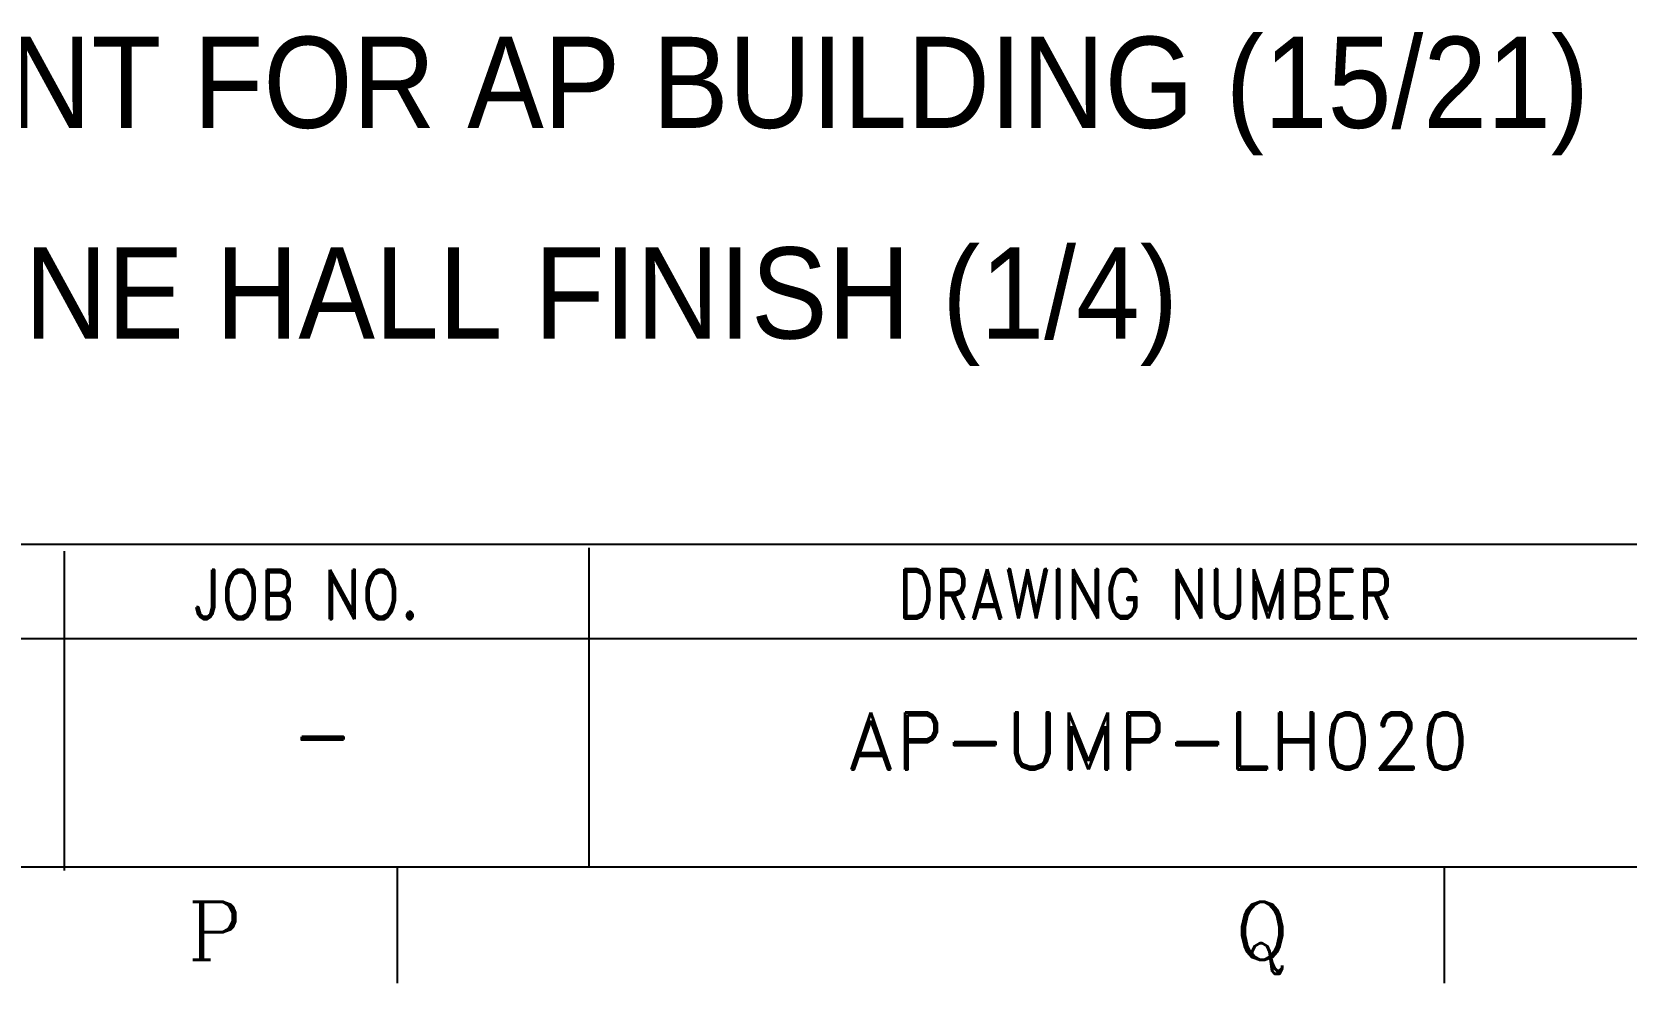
# Model space of a CAD drawing. Header units: millimetres. Extents: x 66027 to 360317, y -114806 to -64032.
# Drawn here: x 128459 to 134388, y -113869 to -110329 of the extents above; entities that cross this region are included whole.
import ezdxf
from ezdxf.enums import TextEntityAlignment as Align

# ---------------------------------------------------------------- set-up
doc = ezdxf.new("R2010")
doc.units = ezdxf.units.MM
doc.header["$LTSCALE"] = 140
doc.layers.add('1', color=7, linetype='Continuous')
doc.layers.add('TAN-TIT', color=30, linetype='Continuous')
doc.styles.add('COM', font='COMPLEX', dxfattribs={"height": 5})
doc.styles.add('KIM3', font='ROMAND.shx', dxfattribs={"width": 1.25, "height": 3})
doc.styles.add('RD', font='sanss___.ttf')
doc.styles.add('RD20', font='ROMAND.SHX', dxfattribs={"width": 0.8, "height": 2})
doc.styles.add('RD6', font='ROMAND.shx', dxfattribs={"width": 0.83, "height": 6})

# ---------------------------------------------------------------- blocks, each defined once
blk = doc.blocks.new('BORDER')
at = {"layer": 'TAN-TIT'}
for p, q in [((193237, 7521), (232823, 7521)), ((208506, 7436), (208506, 3477)), ((215010, 7479), (215010, 3520)), ((232823, 6348), (193237, 6348)), ((4977, 3520), (232823, 3520)), ((212634, 3520), (212634, 2078)), ((225613, 3520), (225613, 2078))]:
    blk.add_line(p, q, dxfattribs=at)
at = {"layer": 'TAN-TIT', "style": 'RD6', "width": 0.83}
for s, p in [('JOB NO.', (210080, 6594)), ('DRAWING NUMBER', (218836, 6599))]:
    blk.add_text(s, height=612, dxfattribs=at).set_placement(p)
at = {"layer": 'TAN-TIT', "style": 'COM'}
for s, p in [('P', (210039, 2366)), ('Q', (223017, 2366))]:
    blk.add_text(s, height=721, dxfattribs=at).set_placement(p)

msp = doc.modelspace()

# ---------------------------------------------------------------- block references
at = {"layer": '1', "xscale": 0.3, "yscale": 0.3, "zscale": 0.3}
msp.add_blockref('BORDER', (66027.4, -114492.2), dxfattribs=at)

# ---------------------------------------------------------------- texts
at = {"style": 'RD', "width": 0.9}
for s, p in [('ARRANGEMENT FOR AP BUILDING (15/21)', (129936.5, -110517)), ('TURBINE HALL FINISH (1/4)', (129936.5, -111300.8))]:
    msp.add_text(s, height=339.31, dxfattribs=at).set_placement(p, align=Align.MIDDLE_CENTER)
for s, height, style, p in [('AP-UMP-LH020', 212.069, 'KIM3', (132647.4, -113073.8)), ('-', 212.1, 'RD20', (129539.9, -113053.4))]:
    msp.add_text(s, height=height, dxfattribs=dict(style=style)).set_placement(p, align=Align.CENTER)

doc.saveas('drawing.dxf')
